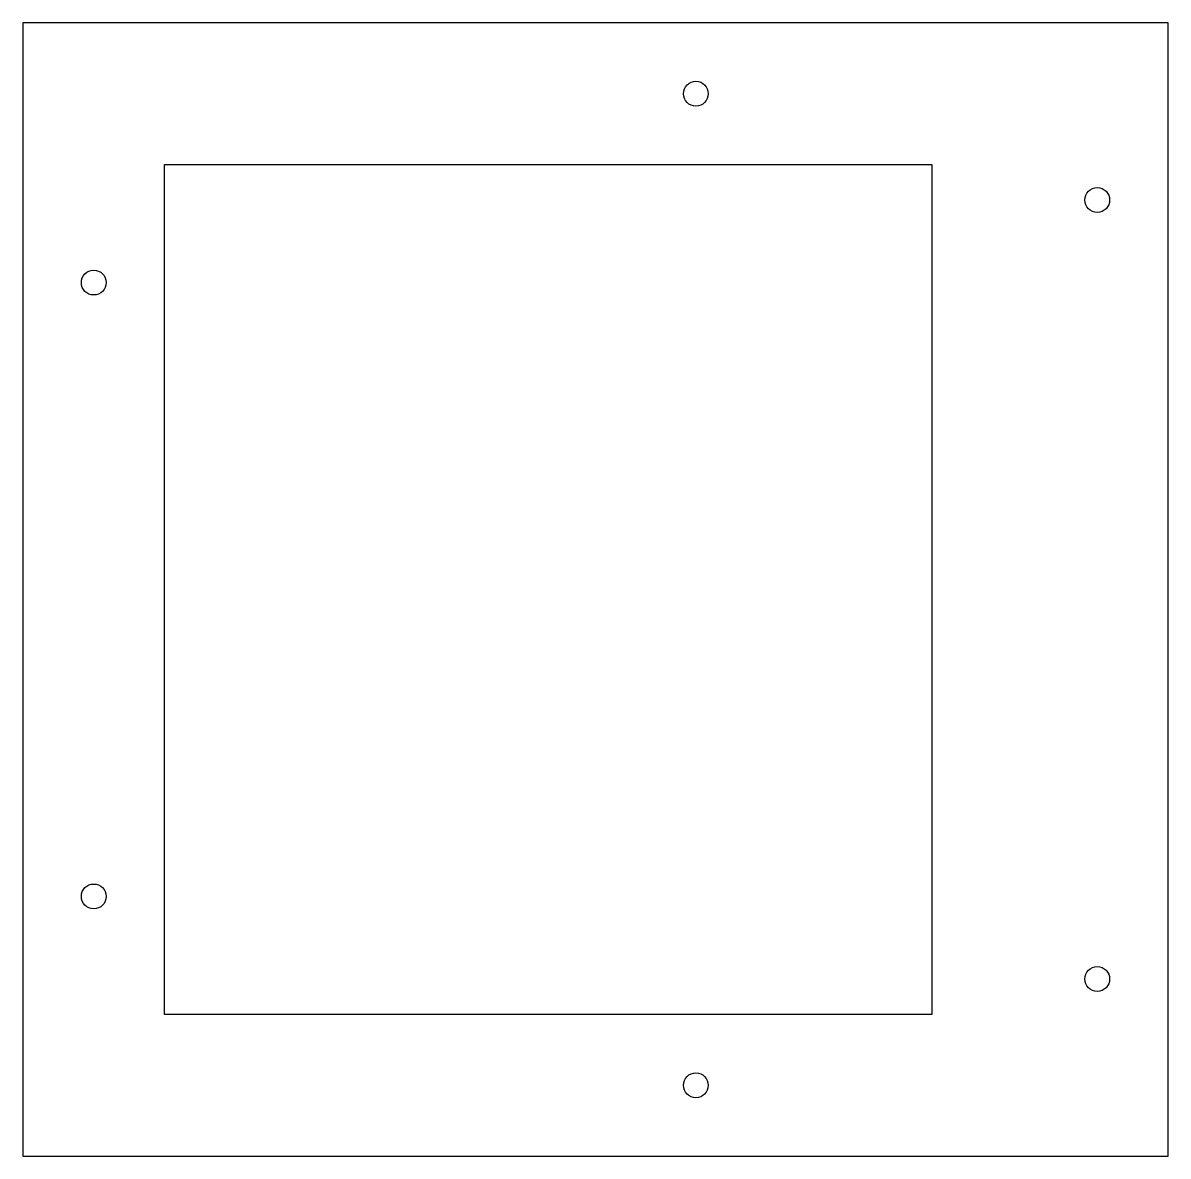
# Model space of a CAD drawing. Header units: millimetres. Extents: x -97 to 0, y -48 to 48.
import ezdxf

# ---------------------------------------------------------------- set-up
doc = ezdxf.new("R2010")
doc.units = ezdxf.units.MM

msp = doc.modelspace()

# ---------------------------------------------------------------- linework, layer by layer
for points in [[(0, -48), (0, 48), (-97, 48), (-97, -48)], [(-20, 36), (-20, -36), (-85, -36), (-85, 36)]]:
    msp.add_lwpolyline(points, close=True)
for centre in [(-40, 42), (-6, 33), (-91, 26), (-91, -26), (-6, -33), (-40, -42)]:
    msp.add_circle(centre, 1.05)

doc.saveas('drawing.dxf')
